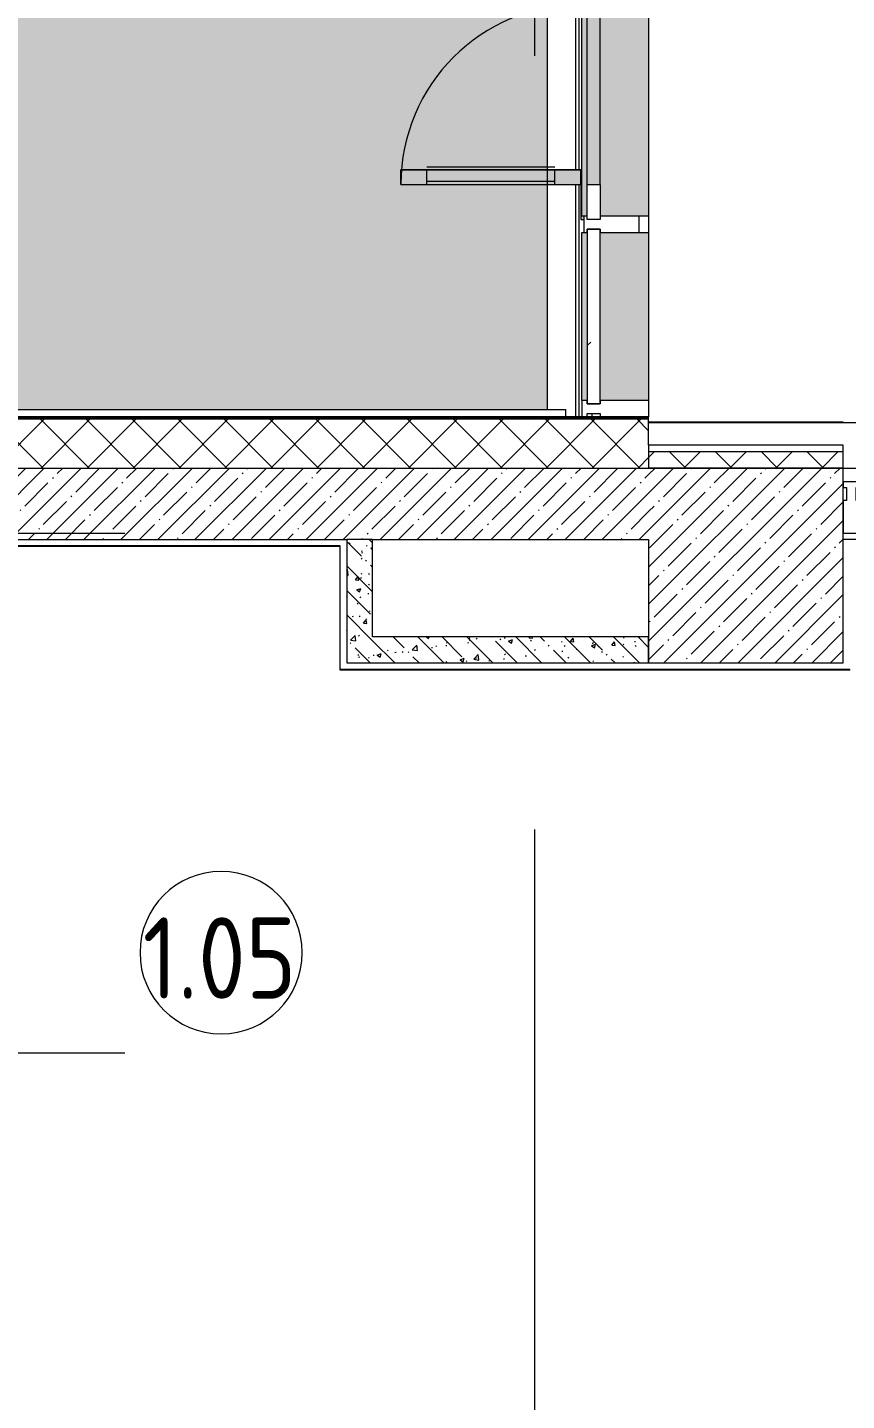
# Model space of a CAD drawing. Header units: millimetres. Extents: x -7229 to 193500, y -8553 to 29000.
# Drawn here: x 137919 to 140443, y 12330 to 16556 of the extents above; entities that cross this region are included whole.
import ezdxf

# ---------------------------------------------------------------- set-up
doc = ezdxf.new("R2010")
doc.units = ezdxf.units.MM
doc.linetypes.add('200_ШТРИХ__ш1_п0_6_', pattern=[800, 500, -300])
doc.linetypes.add('Осевая', pattern=[15875, 3175, -2381.25, 7937.5, -2381.25])
for name, color, linetype, lineweight in [('A-AREA-IDEN', 7, 'Continuous', 9), ('A-DETL-2', 7, 'Continuous', 9), ('A-DETL-MBND-1', 7, '200_ШТРИХ__ш1_п0_6_', 9), ('A-GLAZ-CURT-2', 7, 'Continuous', 9), ('A-GLAZ-CWMG-3', 7, 'Continuous', 9), ('A-WALL-1', 7, 'Continuous', 9), ('A-WALL-4', 7, 'Continuous', 13), ('I-WALL-5', 7, 'Continuous', 9), ('S-COLS-2', 7, 'Continuous', 9), ('Оси-2', 7, 'Осевая', 9)]:
    doc.layers.add(name, color=color, linetype=linetype, lineweight=lineweight)
for name, color, linetype, lineweight, true_color in [('A-DETL-GENF-5', 7, 'Continuous', 9, 0xeeeeee), ('A-DETL-GENF-7', 7, 'Continuous', 9, 0xaaaaaa), ('A-DETL-GENF-8', 7, 'Continuous', 9, 0xe2e2e2), ('A-DOOR-4', 7, 'Continuous', 9, 0xaaaaaa), ('A-FLOR-3', 7, 'Continuous', 9, 0xaaaaaa), ('A-GLAZ-CWMG-4', 7, 'Continuous', 9, 0x383e42), ('I-WALL-6', 7, 'Continuous', 9, 0x787878)]:
    doc.layers.add(name, color=color, linetype=linetype, lineweight=lineweight, true_color=true_color)
doc.styles.add('GOST Common', font='GOST_Common.ttf', dxfattribs={"width": 0.9, "height": 250})
pattern_1 = [(45, (135772.9, 0), (-70.7107, 70.7107), []), (135, (135772.9, 0), (-70.7107, -70.7107), [])]
pattern_2 = [(45, (135772.895, 0), (-57.02463, 57.02463), []), (45, (135829.92, 0), (-57.02463, 57.02463), [100.806, -20.161, 3.353, -16.808])]
pattern_3 = [(135, (135772.9, 0), (-75.43415, -75.43415), [106.68, -17.78, 3.556, -17.78]), (135, (135772.9, 75.39), (-75.43415, -75.43415), []), (50, (135772.9, 0), (127.5292, -11.1576), [13.335, -146.685]), (355, (135772.9, 0), (-24.6697, 133.74), [10.668, -117.348]), (100.451, (135783.52, -0.93), (102.8597, 122.5818), [11.333, -124.663]), (46.184, (135772.9, 35.56), (189.7552, -29.4304), [20.002, -220.027]), (96.636, (135788.7, 33.1), (166.1822, 173.1996), [17, -186.995]), (351.184, (135772.9, 35.56), (166.184, 173.1976), [16.002, -176.022]), (21, (135790.68, 26.67), (106.1303, -71.586), [13.335, -146.685]), (326, (135790.68, 26.67), (43.2619, 128.9318), [10.668, -117.348]), (71.451, (135799.52, 20.7), (149.392, 57.3451), [11.333, -124.663]), (37.5, (135772.895, 0), (2.16223, 59.18836), [3.353, -112.573, 3.353, -115.773, -117.793]), (37.5, (135772.895, 0), (2.16223, 59.18836), [-235.052, 3.353, -114.44]), (7.5, (135772.895, 0), (46.77386, 70.12615), [3.353, -64.567, 3.353, -109.906, -44.894]), (7.5, (135772.895, 0), (46.77386, 70.12615), [-181.178, 3.353, -41.542]), (327.5, (135733.246, 0), (94.91367, -4.0101), [3.353, -41.097, 3.353, -135.331, -184.023]), (327.5, (135733.246, 0), (94.91367, -4.0101), [-183.134, 3.353, -180.67]), (317.5, (135715.47, 0), (103.69057, 17.7988), [3.353, -54.432, 3.353, -88.748, -130.683]), (317.5, (135715.47, 0), (103.69057, 17.7988), [-149.885, 3.353, -127.33])]

# ---------------------------------------------------------------- blocks, each defined once
blk = doc.blocks.new('Системная панель - Стекло - 40мм-23998915-План зашивки приборов отопления в осях 1-12')
at = {"layer": 'A-GLAZ-CURT-2'}
h = blk.add_hatch(dxfattribs=at)
h.set_pattern_fill('FP_130', color=256, style=0, pattern_type=2)
h.set_pattern_definition([(135, (15566.62, -3971.1), (-282.843, -282.843), [200, -600]), (135, (15666.62, -4171.1), (-282.843, -282.843), [600, -200]), (135, (15766.62, -3771.1), (-282.843, -282.843), [200, -600])])
h.paths.add_polyline_path([(268.5, 38.9), (268.5, 40), (-268.5, 38.9), (-268.5, 0), (268.5, 0), (268.5, 15)])
for p, q in [((268.5, 40), (-268.5, 40)), ((-268.5, 40), (-268.5, 0)), ((-268.5, 0), (268.5, 0)), ((268.5, 0), (268.5, 40))]:
    blk.add_line(p, q, dxfattribs=at)
blk = doc.blocks.new('Прямоугольный импост - Импост структурный с накладкой - 190мм-23188488-План зашивки приборов отопления в осях 1-12')
at = {"layer": 'A-GLAZ-CWMG-3'}
for p, q in [((-50, 0), (-50, 17)), ((-50, 17), (0, 17)), ((-40, 0), (-50, 0)), ((-40, -40), (-40, 0)), ((0, 0), (-10, 0)), ((-10, 0), (-10, -40)), ((0, 17), (0, 0)), ((-50, -190), (-50, -40)), ((-50, -40), (-40, -40)), ((-10, -40), (0, -40)), ((0, -40), (0, -190)), ((0, -190), (-50, -190))]:
    blk.add_line(p, q, dxfattribs=at)
blk = doc.blocks.new('Прямоугольный импост - Импост структурный с накладкой - 190мм-23190188-План зашивки приборов отопления в осях 1-12')
at = {"layer": 'A-GLAZ-CWMG-4'}
for points in [[(3861.1, 15408.1), (3871.1, 15408.1), (3871.1, 15925.1), (3854.1, 15925.1), (3854.1, 15408.1)], [(4031.1, 15408.1), (4061.1, 15408.1), (4060, 15925.1), (3911.1, 15925.1), (3911.1, 15408.1), (4006.1, 15408.1)]]:
    blk.add_hatch(color=256, dxfattribs=at).paths.add_polyline_path(points)
at = {"layer": 'A-GLAZ-CWMG-3'}
for p, q in [((3854.1, 15925.1), (3861.1, 15925.1)), ((3854.1, 15408.1), (3854.1, 15925.1)), ((4031.1, 15925.1), (4061.1, 15925.1)), ((4061.1, 15408.1), (4061.1, 15925.1))]:
    blk.add_line(p, q, dxfattribs=at)
blk = doc.blocks.new('Прямоугольный импост - Импост структурный с накладкой - 190мм-23190275-План зашивки приборов отопления в осях 1-12')
at = {"layer": 'A-GLAZ-CWMG-4'}
for points in [[(3854.1, 15975.1), (3871.1, 15975.1), (3871.1, 16750.1), (3854.1, 16750.1), (3854.1, 15982.1)], [(3911.1, 16073.1), (3910, 16750.1), (3871.1, 16750.1), (3871.1, 16073.1), (3910, 16073.1)], [(4061.1, 15975.1), (4060, 16750.1), (3911.1, 16750.1), (3911.1, 15975.1), (4060, 15975.1)]]:
    blk.add_hatch(color=256, dxfattribs=at).paths.add_polyline_path(points)
at = {"layer": 'A-GLAZ-CWMG-3'}
for p, q in [((3854.1, 15975.1), (3854.1, 16750.1)), ((3871.1, 16073.1), (3871.1, 16750.1)), ((3911.1, 16073.1), (3911.1, 16750.1)), ((4061.1, 15975.1), (4061.1, 16750.1)), ((3861.1, 15975.1), (3854.1, 15975.1)), ((4061.1, 15975.1), (4031.1, 15975.1))]:
    blk.add_line(p, q, dxfattribs=at)
blk = doc.blocks.new('Прямоугольный импост - Импост структурный с накладкой - 170мм-23186685-План зашивки приборов отопления в осях 1-12')
at = {"layer": 'A-GLAZ-CWMG-3'}
for p, q in [((3836.1, 16118.1), (3836.1, 17618.1)), ((3846.1, 16118.1), (3846.1, 17618.1)), ((3836.1, 15358.1), (3836.1, 16073.1)), ((3846.1, 15358.1), (3846.1, 16073.1)), ((3846.1, 15358.1), (3836.1, 15358.1)), ((3854.1, 15358.1), (3846.1, 15358.1)), ((3886.1, 15358.1), (3871.1, 15358.1)), ((3886.1, 15358.1), (3886.1, 15368.1)), ((3911.1, 15358.1), (3886.1, 15358.1))]:
    blk.add_line(p, q, dxfattribs=at)
blk = doc.blocks.new('Прямоугольный импост - Импост структурный с накладкой - 170мм-22968247-План зашивки приборов отопления в осях 1-12')
at = {"layer": 'A-GLAZ-CWMG-3'}
for p, q in [((-25, 0), (-25, 10)), ((-25, 10), (25, 10)), ((25, 0), (15, 0)), ((15, 0), (15, -40)), ((25, 10), (25, 0)), ((-25, -160), (-25, -40)), ((15, -40), (25, -40)), ((25, -40), (25, -160)), ((25, -160), (-25, -160))]:
    blk.add_line(p, q, dxfattribs=at)
blk = doc.blocks.new('Прямоугольный импост - Импост структурный с накладкой - 170мм-23186686-План зашивки приборов отопления в осях 1-12')
at = {"layer": 'A-GLAZ-CWMG-3'}
blk.add_line((3886.1, 15358.1), (3871.1, 15358.1), dxfattribs=at)
blk = doc.blocks.new('Прямоугольный импост - Импост структурный с накладкой - 160мм-23997280-План зашивки приборов отопления в осях 1-12')
at = {"layer": 'A-GLAZ-CWMG-3'}
for p, q in [((0, 140), (-50, 140)), ((-50, 140), (-50, 40)), ((0, 40), (0, 140)), ((-50, 40), (-40, 40)), ((-40, 0), (-50, 0)), ((-50, 0), (-50, -17)), ((-40, 40), (-40, 0)), ((-10, 0), (-10, 40)), ((-10, 40), (0, 40)), ((0, 0), (-10, 0)), ((0, -17), (0, 0)), ((-50, -17), (0, -17))]:
    blk.add_line(p, q, dxfattribs=at)
blk = doc.blocks.new('Дверь_Витражная_СКБ_2Ст - ВН-1_ ДВН_ДАО_Главный вход_1800 в свету 4-31912968-План зашивки приборов отопления в осях 1-12')
at = {"layer": 'A-DETL-GENF-8'}
for points in [[(-777, -20), (-777, -17), (-885, -17), (-885, -20), (-873.2, -20)], [(-768, -25), (-768, -20), (-813, -20), (-813, -1020), (-768, -1020), (-768, -35)], [(777, -25), (777, -20), (732, -20), (732, -574), (777, -574), (777, -35)], [(885, -20), (885, -10), (875, -10), (875, -17), (777, -17), (777, -20), (875, -20)]]:
    blk.add_hatch(color=256, dxfattribs=at).paths.add_polyline_path(points)
at = {"layer": 'A-DETL-GENF-7'}
for p, q in [((-885, -20), (-885, -17)), ((-885, -17), (-885, -20)), ((-777, -20), (-885, -20)), ((-885, -20), (-777, -20)), ((-768, -20), (-813, -20)), ((-813, -1020), (-813, -20)), ((-768, -20), (-813, -20)), ((-813, -20), (-813, -1020)), ((-777, -17), (-777, -20)), ((-777, -20), (-777, -17)), ((-768, -1020), (-768, -20)), ((-768, -1020), (-768, -20)), ((732, -20), (777, -20)), ((732, -574), (732, -20)), ((732, -20), (732, -574)), ((777, -20), (732, -20)), ((777, -17), (777, -20)), ((777, -17), (777, -20)), ((777, -574), (777, -20)), ((777, -574), (777, -20)), ((777, -20), (885, -20)), ((777, -20), (885, -20)), ((885, -20), (885, -10)), ((885, -20), (885, -10)), ((-813, -100), (-768, -100)), ((-803, -940), (-803, -100)), ((-759, -940), (-759, -100)), ((723, -494), (723, -100)), ((777, -100), (732, -100)), ((767, -494), (767, -100)), ((777, -494), (732, -494)), ((777, -574), (732, -574)), ((732, -574), (777, -574)), ((-813, -940), (-768, -940)), ((-813, -1020), (-768, -1020)), ((-813, -1020), (-768, -1020))]:
    blk.add_line(p, q, dxfattribs=at)
at = {"layer": 'A-DOOR-4'}
for p, q in [((-885, 40), (-777, 40)), ((-885, 0), (-885, 40)), ((-777, 40), (-777, 0)), ((777, 40), (885, 40)), ((777, 0), (777, 40)), ((885, 40), (885, 0)), ((-777, 0), (-885, 0)), ((-777, -1020), (-777, -20)), ((885, 0), (777, 0)), ((777, -574), (777, -20))]:
    blk.add_line(p, q, dxfattribs=at)
for centre, radius, start, end in [((-777, -20), 1000, 270, 0), ((777, -20), 554, 180, 270)]:
    blk.add_arc(centre, radius, start, end, dxfattribs=at)
blk = doc.blocks.new('Марка_Помещения - Номер-25198446-План зашивки приборов отопления в осях 1-12')
at = {"layer": 'A-AREA-IDEN'}
for start, end in [(360, 180), (180, 360)]:
    blk.add_arc((0, 0), 2.5, start, end, dxfattribs=at)

msp = doc.modelspace()

# ---------------------------------------------------------------- hatches: boundary and pattern name
at = {"layer": 'A-DETL-GENF-5'}
msp.add_hatch(color=256, dxfattribs=at).paths.add_polyline_path([(135482.9, 15380), (139522, 15380), (139522, 16073.1), (139070, 16073.1), (139070, 16118.1), (139522, 16118.1), (139522, 17618.1), (138624, 17618.1), (138624, 17663.1), (139522, 17663.1), (139522, 19082.1), (138644, 19082.1), (138644, 19127.1), (139522, 19127.1), (139522, 20627.1), (139090, 20627.1), (139090, 20672.1), (139522, 20672.1), (139522, 27252), (135482.9, 27252), (135482.9, 15893.6)])
at = {"layer": 'A-WALL-1'}
h = msp.add_hatch(dxfattribs=at)
h.set_pattern_fill('FP_119', color=256, style=0, pattern_type=2)
h.set_pattern_definition(pattern_1)
h.paths.add_polyline_path([(135662.9, 15200), (139832.9, 15200), (139832.9, 15350), (135662.9, 15350)])
at = {"layer": 'I-WALL-5'}
h = msp.add_hatch(dxfattribs=at)
h.set_pattern_fill('FP_119', color=256, style=0, pattern_type=2)
h.set_pattern_definition(pattern_1)
h.paths.add_polyline_path([(140432.9, 15200), (140432.9, 15250), (139832.9, 15250), (139832.9, 15200), (140069.1, 15200)])
h = msp.add_hatch(dxfattribs=at)
h.set_pattern_fill('FP_114', color=256, style=0, pattern_type=2)
h.set_pattern_definition(pattern_2)
h.paths.add_polyline_path([(139832.2, 14980), (139832.9, 14980), (139832.9, 15200), (136162.9, 15200), (136162.9, 14980), (139831.9, 14980)])
at = {"layer": 'I-WALL-6'}
h = msp.add_hatch(dxfattribs=at)
h.set_pattern_fill('FP_154', color=256, style=0, pattern_type=2)
h.set_pattern_definition(pattern_3)
h.paths.add_polyline_path([(138982.9, 14600), (138982.9, 14980), (138902.9, 14980), (138902.9, 14600)])
h = msp.add_hatch(dxfattribs=at)
h.set_pattern_fill('FP_154', color=256, style=0, pattern_type=2)
h.set_pattern_definition(pattern_3)
h.paths.add_polyline_path([(139658.1, 14600), (139832.9, 14600), (139832.9, 14680), (138982.9, 14680), (138982.9, 14600), (139502.9, 14600)])
at = {"layer": 'S-COLS-2'}
h = msp.add_hatch(dxfattribs=at)
h.set_pattern_fill('FP_114', color=256, style=0, pattern_type=2)
h.set_pattern_definition(pattern_2)
h.paths.add_polyline_path([(140036.1, 14600), (140432.9, 14600), (140432.9, 15200), (139832.9, 15200), (139832.9, 14600), (139852.9, 14600)])

# ---------------------------------------------------------------- linework, layer by layer
at = {"layer": 'A-DETL-2'}
for p, q in [((139522, 15380), (139522, 27252)), ((135482.9, 15380), (139522, 15380))]:
    msp.add_line(p, q, dxfattribs=at)
at = {"layer": 'A-DETL-MBND-1'}
msp.add_line((139832.9, 15975.1), (139832.9, 15925.1), dxfattribs=at)
at = {"layer": 'A-FLOR-3'}
for p, q in [((139832.9, 15975.1), (139832.9, 15925.1)), ((140432.9, 15340), (141942.9, 15340)), ((138882.9, 14580), (138882.9, 14960)), ((140452.9, 14580), (138882.9, 14580))]:
    msp.add_line(p, q, dxfattribs=at)
at = {"layer": 'A-WALL-1'}
for p, q in [((135482.9, 15380), (139577.9, 15380)), ((139832.9, 15358), (135504.9, 15358)), ((139577.9, 15358), (139577.9, 15380)), ((139832.9, 15341), (139832.9, 15358)), ((139832.9, 15270), (139832.9, 15340))]:
    msp.add_line(p, q, dxfattribs=at)
at = {"layer": 'A-WALL-4'}
for p, q in [((139832.9, 15353), (135509.9, 15353)), ((139832.9, 15350), (135512.9, 15350)), ((139832.9, 15340), (139832.9, 15341)), ((140432.9, 15250), (139832.9, 15250)), ((136162.9, 15200), (139832.9, 15200)), ((138982.9, 14980), (138902.9, 14980))]:
    msp.add_line(p, q, dxfattribs=at)
at = {"layer": 'I-WALL-5'}
for p, q in [((140432.9, 15341), (139832.9, 15341)), ((139832.9, 15340), (140432.9, 15340)), ((140432.9, 15340), (140432.9, 15341)), ((140432.9, 15270), (139832.9, 15270)), ((139832.9, 15270), (139832.9, 15200)), ((140432.9, 15200), (140432.9, 15270)), ((139832.9, 15200), (141932.9, 15200)), ((136237.9, 14980), (138902.9, 14980)), ((138902.9, 14980), (138902.9, 14600)), ((138982.9, 14980), (139832.9, 14980)), ((138982.9, 14680), (138982.9, 14980)), ((141932.9, 14980), (140432.9, 14980)), ((138882.9, 14960), (136232.9, 14960)), ((136233.9, 14959), (138881.9, 14959)), ((138881.9, 14959), (138881.9, 14579)), ((139832.9, 14680), (138982.9, 14680)), ((139832.9, 14600), (139832.9, 14680)), ((138902.9, 14600), (139832.9, 14600)), ((138881.9, 14579), (140453.9, 14579))]:
    msp.add_line(p, q, dxfattribs=at)
at = {"layer": 'S-COLS-2'}
for p, q in [((140432.9, 15200), (139832.9, 15200)), ((140432.9, 14600), (140432.9, 15200)), ((139832.9, 14980), (139832.9, 14600)), ((139832.9, 14600), (140432.9, 14600))]:
    msp.add_line(p, q, dxfattribs=at)
at = {"layer": 'Оси-2'}
for p, q in [((139482.9, 593.7), (139482.9, 24898.1)), ((135044.1, 15000), (171432.9, 15000)), ((135044.1, 13400), (171432.9, 13400))]:
    msp.add_line(p, q, dxfattribs=at)

# ---------------------------------------------------------------- block references
at = {"layer": 'A-AREA-IDEN', "xscale": 99.99999999999993, "yscale": 99.99999999999993, "zscale": 99.99999999999993}
msp.add_blockref('Марка_Помещения - Номер-25198446-План зашивки приборов отопления в осях 1-12', (138516.2, 13708.3), dxfattribs=at)
at = {"layer": 'A-DOOR-4', "rotation": 269.9999999999999}
msp.add_blockref('Дверь_Витражная_СКБ_2Ст - ВН-1_ ДВН_ДАО_Главный вход_1800 в свету 4-31912968-План зашивки приборов отопления в осях 1-12', (139644, 16850.1), dxfattribs=at)
at = {"layer": 'A-GLAZ-CURT-2', "rotation": 269.9999999999999}
msp.add_blockref('Системная панель - Стекло - 40мм-23998915-План зашивки приборов отопления в осях 1-12', (139644, 15666.6), dxfattribs=at)
at = {"layer": 'A-GLAZ-CWMG-3'}
for name in ['Прямоугольный импост - Импост структурный с накладкой - 170мм-23186685-План зашивки приборов отопления в осях 1-12', 'Прямоугольный импост - Импост структурный с накладкой - 170мм-23186686-План зашивки приборов отопления в осях 1-12', 'Прямоугольный импост - Импост структурный с накладкой - 190мм-23190275-План зашивки приборов отопления в осях 1-12', 'Прямоугольный импост - Импост структурный с накладкой - 190мм-23190188-План зашивки приборов отопления в осях 1-12']:
    msp.add_blockref(name, (135772.9, 0), dxfattribs=at)
at = {"layer": 'A-GLAZ-CWMG-3', "extrusion": (0, 0, -1), "rotation": 270.0000000000001}
for name, p in [('Прямоугольный импост - Импост структурный с накладкой - 170мм-22968247-План зашивки приборов отопления в осях 1-12', (-139644, 15950.1)), ('Прямоугольный импост - Импост структурный с накладкой - 190мм-23188488-План зашивки приборов отопления в осях 1-12', (-139644, 15358.1))]:
    msp.add_blockref(name, p, dxfattribs=at)
at = {"layer": 'A-GLAZ-CWMG-3', "rotation": 180}
msp.add_blockref('Прямоугольный импост - Импост структурный с накладкой - 160мм-23997280-План зашивки приборов отопления в осях 1-12', (140432.9, 15140), dxfattribs=at)

# ---------------------------------------------------------------- texts
at = {"layer": 'A-AREA-IDEN', "insert": (138274.3, 13816.8), "char_height": 250, "width": 606.076, "attachment_point": 1, "style": 'GOST Common'}
msp.add_mtext('1.05', dxfattribs=at)

doc.saveas('drawing.dxf')
